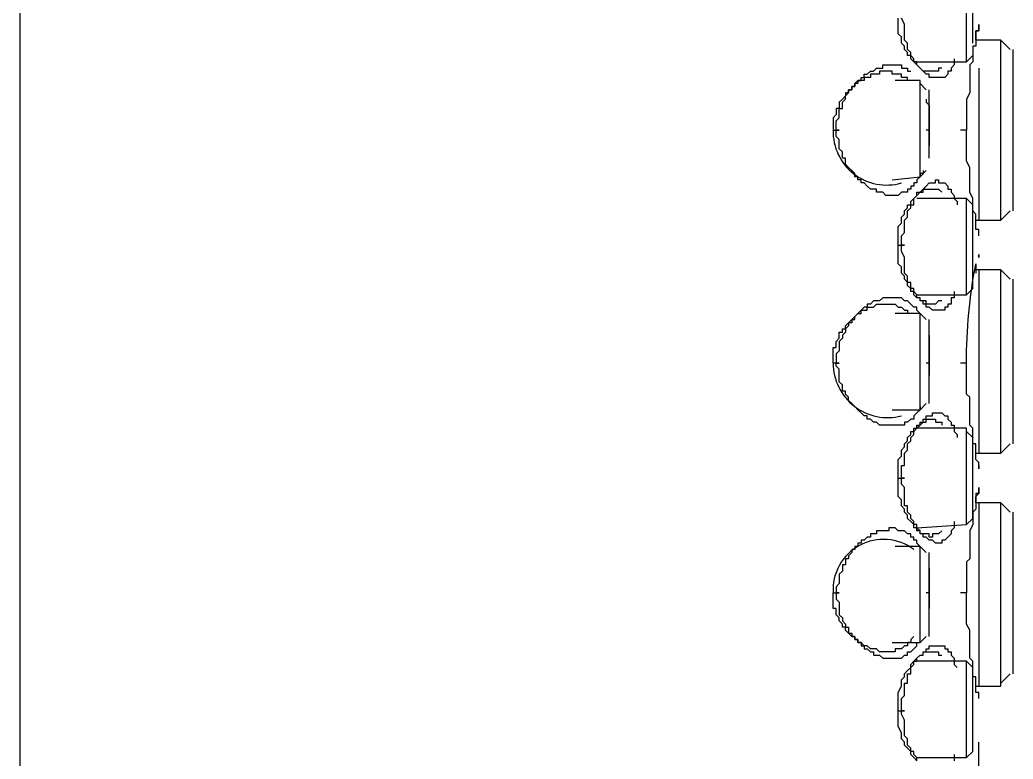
# Model space of a CAD drawing. Extents: x -1585 to -1165, y -4178 to -3881.
# Drawn here: x -1293.24 to -1283.72, y -3987.13 to -3980.05 of the extents above; entities that cross this region are included whole.
import ezdxf

# ---------------------------------------------------------------- set-up
doc = ezdxf.new("R2010")
doc.units = 0
doc.header["$LTSCALE"] = 7
doc.layers.add('DWG', color=7, linetype='CONTINUOUS')

msp = doc.modelspace()

# ---------------------------------------------------------------- linework, layer by layer
at = {"layer": 'DWG'}
for points in [[(-1293.2081, -3967.1498), (-1293.2378, -3967.1796), (-1293.2378, -4033.5221), (-1288.6563, -4033.5221), (-1284.0451, -4033.5221), (-1284.0451, -4008.0561), (-1284.0451, -4008.0263), (-1284.0451, -4007.9966), (-1284.0748, -4007.9966), (-1284.1046, -4007.9668)], [(-1284.6401, -3980.4481), (-1284.1641, -3980.4481), (-1284.1641, -3980.0911), (-1284.1641, -3979.5258), (-1284.6401, -3979.5258)], [(-1284.1046, -3980.2696), (-1284.1046, -3980.2398), (-1284.1046, -3980.2101), (-1284.1046, -3980.1803), (-1284.1046, -3980.1506), (-1284.1046, -3980.0911), (-1284.1046, -3980.0613), (-1284.1046, -3980.0018), (-1284.1046, -3979.9126), (-1284.1046, -3979.8828), (-1284.1046, -3979.8531), (-1284.1046, -3979.7936), (-1284.1046, -3979.7638), (-1284.1046, -3979.7341), (-1284.1046, -3979.7043), (-1284.1046, -3979.6746), (-1284.1046, -3979.6448), (-1284.1046, -3979.6151), (-1284.1046, -3979.5853), (-1284.1641, -3979.5258)], [(-1284.4021, -3980.5076), (-1284.4318, -3980.5076), (-1284.4318, -3980.5373), (-1284.4616, -3980.5373), (-1284.4913, -3980.5373), (-1284.5211, -3980.5373), (-1284.5508, -3980.5373), (-1284.5806, -3980.5373), (-1284.6103, -3980.5076), (-1284.6401, -3980.4778), (-1284.6698, -3980.4481), (-1284.6996, -3980.4183), (-1284.6996, -3980.3886), (-1284.7293, -3980.3886), (-1284.7293, -3980.3588), (-1284.7591, -3980.3291), (-1284.7591, -3980.2993), (-1284.7888, -3980.2696), (-1284.7888, -3980.2398), (-1284.7888, -3980.2101), (-1284.8186, -3980.1803), (-1284.8186, -3980.1208), (-1284.8186, -3980.0911), (-1284.8186, -3980.0613), (-1284.8186, -3980.0316)], [(-1284.2831, -3980.4183), (-1284.2831, -3980.4481), (-1284.2831, -3980.4778), (-1284.3128, -3980.5076), (-1284.3128, -3980.5373), (-1284.3426, -3980.5373), (-1284.3426, -3980.5671), (-1284.3723, -3980.5968), (-1284.4021, -3980.5968), (-1284.4318, -3980.5968), (-1284.4616, -3980.5968), (-1284.4913, -3980.5968), (-1284.5211, -3980.5968), (-1284.5211, -3980.5671), (-1284.5508, -3980.5671), (-1284.5806, -3980.5373), (-1284.6103, -3980.5076), (-1284.6401, -3980.4778), (-1284.6401, -3980.4481), (-1284.6698, -3980.4481), (-1284.6698, -3980.4183), (-1284.6996, -3980.3886), (-1284.6996, -3980.3588), (-1284.7293, -3980.3291), (-1284.7293, -3980.2993), (-1284.7293, -3980.2696), (-1284.7591, -3980.2398), (-1284.7591, -3980.2101), (-1284.7591, -3980.1803), (-1284.7591, -3980.1506), (-1284.7591, -3980.1208), (-1284.7591, -3980.0911), (-1284.7888, -3980.0316)], [(-1283.8368, -3980.2398), (-1284.0451, -3980.2398), (-1284.0748, -3980.2398), (-1284.0748, -3980.2101), (-1284.0748, -3980.1803), (-1284.0748, -3980.1506), (-1284.0451, -3980.1506), (-1284.0451, -3980.1208), (-1284.0451, -3980.0911), (-1284.0451, -3980.1208), (-1284.0451, -3980.1506), (-1284.0748, -3980.1506), (-1284.0748, -3980.1803), (-1284.0748, -3980.2101), (-1284.0748, -3980.2398), (-1284.0748, -3980.2696), (-1284.0748, -3980.2993), (-1284.1046, -3980.2993), (-1284.1046, -3980.3588), (-1284.1046, -3980.3886), (-1284.1046, -3980.4183), (-1284.1046, -3980.4481), (-1284.1343, -3980.4778), (-1284.1343, -3980.5373), (-1284.1343, -3980.5671), (-1284.1343, -3980.6266), (-1284.1343, -3980.6563), (-1284.1343, -3980.7158), (-1284.1343, -3980.7456), (-1284.1641, -3980.8051), (-1284.1641, -3980.8646), (-1284.1641, -3980.8943), (-1284.1641, -3980.9538), (-1284.1641, -3981.0133), (-1284.1641, -3981.1026), (-1284.1938, -3981.1026), (-1284.2236, -3981.1026)], [(-1284.0748, -3981.9653), (-1284.0451, -3981.9653), (-1283.8368, -3981.9653), (-1283.8368, -3980.2398), (-1283.7476, -3980.3291)], [(-1284.1641, -3980.4481), (-1284.1046, -3980.3886)], [(-1283.7178, -3981.8761), (-1283.7178, -3981.8463), (-1283.7178, -3981.8166), (-1283.7178, -3981.7868), (-1283.7178, -3981.7571), (-1283.7178, -3981.7273), (-1283.7178, -3981.6976), (-1283.7178, -3981.6678), (-1283.7178, -3981.6381), (-1283.7178, -3981.6083), (-1283.7178, -3981.5786), (-1283.7178, -3981.5488), (-1283.7178, -3981.5191), (-1283.7178, -3981.4893), (-1283.7178, -3981.4596), (-1283.7178, -3981.4298), (-1283.7178, -3981.4001), (-1283.7178, -3981.3406), (-1283.7178, -3981.3108), (-1283.7178, -3981.2513), (-1283.7178, -3981.2216), (-1283.7178, -3981.1918), (-1283.7178, -3981.1323), (-1283.7178, -3981.1026), (-1283.7178, -3981.0728), (-1283.7178, -3981.0133), (-1283.7178, -3980.9836), (-1283.7178, -3980.9538), (-1283.7178, -3980.8646), (-1283.7178, -3980.8348), (-1283.7178, -3980.8051), (-1283.7178, -3980.7753), (-1283.7178, -3980.7456), (-1283.7178, -3980.7158), (-1283.7178, -3980.6563), (-1283.7178, -3980.6266), (-1283.7178, -3980.5968), (-1283.7178, -3980.5671), (-1283.7178, -3980.5373), (-1283.7178, -3980.5076), (-1283.7178, -3980.4778), (-1283.7178, -3980.4481), (-1283.7178, -3980.4183), (-1283.7178, -3980.3886), (-1283.7178, -3980.3588), (-1283.7178, -3980.3291)], [(-1284.7293, -3980.6266), (-1284.7293, -3980.5968), (-1284.7591, -3980.5968), (-1284.7888, -3980.5968), (-1284.7888, -3980.5671), (-1284.8186, -3980.5671), (-1284.8483, -3980.5671), (-1284.8781, -3980.5671), (-1284.8781, -3980.5373), (-1284.9078, -3980.5373), (-1284.9376, -3980.5373), (-1284.9673, -3980.5373), (-1284.9971, -3980.5373), (-1284.9971, -3980.5671), (-1285.0268, -3980.5671), (-1285.0566, -3980.5671), (-1285.0863, -3980.5671), (-1285.0863, -3980.5968), (-1285.1161, -3980.5968), (-1285.1458, -3980.5968), (-1285.1458, -3980.6266), (-1285.1756, -3980.6266), (-1285.2053, -3980.6266), (-1285.2053, -3980.6563), (-1285.2351, -3980.6563), (-1285.2351, -3980.6861), (-1285.2648, -3980.6861), (-1285.2648, -3980.7158), (-1285.2946, -3980.7158), (-1285.2946, -3980.7456), (-1285.3243, -3980.7456), (-1285.3243, -3980.7753), (-1285.3541, -3980.8051), (-1285.3838, -3980.8348), (-1285.3838, -3980.8646), (-1285.3838, -3980.8943), (-1285.4136, -3980.8943), (-1285.4136, -3980.9241), (-1285.4136, -3980.9538), (-1285.4433, -3980.9836), (-1285.4433, -3981.0133), (-1285.4433, -3981.0431), (-1285.4433, -3981.0728), (-1285.4433, -3981.1026), (-1285.4136, -3981.1026), (-1285.3838, -3981.1026), (-1285.4136, -3981.1026), (-1285.4136, -3981.0431), (-1285.4136, -3981.0133), (-1285.3838, -3980.9836), (-1285.3838, -3980.9538), (-1285.3838, -3980.9241), (-1285.3838, -3980.8943), (-1285.3541, -3980.8943), (-1285.3541, -3980.8646), (-1285.3541, -3980.8348), (-1285.3243, -3980.8051), (-1285.3243, -3980.7753), (-1285.2946, -3980.7456), (-1285.2946, -3980.7158), (-1285.2648, -3980.7158), (-1285.2648, -3980.6861), (-1285.2351, -3980.6861), (-1285.2351, -3980.6563), (-1285.2053, -3980.6266), (-1285.1756, -3980.6266), (-1285.1756, -3980.5968), (-1285.1458, -3980.5968), (-1285.1458, -3980.5671), (-1285.1161, -3980.5671), (-1285.0863, -3980.5373), (-1285.0566, -3980.5373), (-1285.0268, -3980.5076), (-1284.9971, -3980.5076), (-1284.9673, -3980.5076), (-1284.9673, -3980.4778), (-1284.9376, -3980.4778), (-1284.9078, -3980.4778), (-1284.8781, -3980.4778), (-1284.8483, -3980.4778), (-1284.8186, -3980.4778), (-1284.7888, -3980.4778), (-1284.7888, -3980.5076), (-1284.7591, -3980.5076), (-1284.7293, -3980.5076), (-1284.7293, -3980.5373), (-1284.6996, -3980.5373)], [(-1284.0451, -3980.5076), (-1284.0451, -3981.9653)], [(-1284.8781, -3981.5786), (-1284.6103, -3981.5488), (-1284.6103, -3980.6266), (-1284.8483, -3980.6266)], [(-1284.5508, -3980.7158), (-1284.6103, -3980.6563)], [(-1284.5211, -3981.3703), (-1284.5211, -3981.3406), (-1284.5211, -3981.3108), (-1284.5211, -3981.2811), (-1284.5211, -3981.2513), (-1284.5211, -3981.2216), (-1284.5211, -3981.1621), (-1284.5211, -3981.1026), (-1284.5211, -3981.0133), (-1284.5211, -3980.9836), (-1284.5211, -3980.9538), (-1284.5211, -3980.9241), (-1284.5211, -3980.8943), (-1284.5211, -3980.8646), (-1284.5211, -3980.8348), (-1284.5211, -3980.8051), (-1284.5211, -3980.7753), (-1284.5211, -3980.7456), (-1284.5211, -3980.7158)], [(-1284.5508, -3980.8051), (-1284.5508, -3980.8348), (-1284.5211, -3980.8646), (-1284.5211, -3980.9241), (-1284.5211, -3980.9538), (-1284.5211, -3980.9836), (-1284.5211, -3981.0133), (-1284.5211, -3981.0728), (-1284.5211, -3981.1026), (-1284.5211, -3981.1621), (-1284.5211, -3981.2216), (-1284.5211, -3981.2513)], [(-1284.5806, -3981.4893), (-1284.5806, -3981.5191), (-1284.6103, -3981.5191), (-1284.6103, -3981.5488), (-1284.6401, -3981.5786), (-1284.6401, -3981.6083), (-1284.6698, -3981.6083), (-1284.6698, -3981.6381), (-1284.6996, -3981.6381), (-1284.6996, -3981.6678), (-1284.7293, -3981.6678), (-1284.7293, -3981.6976), (-1284.7591, -3981.6976), (-1284.7888, -3981.6976), (-1284.8186, -3981.7273), (-1284.8483, -3981.7273), (-1284.8781, -3981.7273), (-1284.9078, -3981.7273), (-1284.9376, -3981.7273), (-1284.9673, -3981.6976), (-1284.9971, -3981.6976), (-1285.0268, -3981.6976), (-1285.0268, -3981.6678), (-1285.0566, -3981.6678), (-1285.0863, -3981.6678), (-1285.1161, -3981.6381), (-1285.1458, -3981.6083), (-1285.1756, -3981.6083), (-1285.1756, -3981.5786), (-1285.2053, -3981.5786), (-1285.2053, -3981.5488), (-1285.2351, -3981.5488), (-1285.2351, -3981.5191), (-1285.2648, -3981.4893), (-1285.2946, -3981.4596), (-1285.3243, -3981.4298), (-1285.3243, -3981.4001), (-1285.3243, -3981.3703), (-1285.3541, -3981.3703), (-1285.3541, -3981.3406), (-1285.3541, -3981.3108), (-1285.3838, -3981.2811), (-1285.3838, -3981.2513), (-1285.3838, -3981.2216), (-1285.3838, -3981.1918), (-1285.4136, -3981.1621), (-1285.4136, -3981.1026)], [(-1284.5211, -3981.1026), (-1284.5508, -3981.1026)], [(-1284.0451, -3982.1141), (-1284.0451, -3982.0843), (-1284.0451, -3982.0546), (-1284.0748, -3982.0546), (-1284.0748, -3982.0248), (-1284.0748, -3981.9951), (-1284.0748, -3981.9653), (-1284.0748, -3981.9356), (-1284.0748, -3981.9058), (-1284.1046, -3981.8761), (-1284.1046, -3981.8463), (-1284.1046, -3981.8166), (-1284.1046, -3981.7868), (-1284.1046, -3981.7571), (-1284.1343, -3981.6976), (-1284.1343, -3981.6678), (-1284.1343, -3981.6381), (-1284.1343, -3981.5786), (-1284.1343, -3981.5488), (-1284.1343, -3981.4893), (-1284.1343, -3981.4596), (-1284.1641, -3981.4001), (-1284.1641, -3981.3406), (-1284.1641, -3981.3108), (-1284.1641, -3981.2513), (-1284.1641, -3981.1918), (-1284.1641, -3981.1026)], [(-1284.6103, -3981.5488), (-1284.5508, -3981.4893)], [(-1284.4021, -3982.7388), (-1284.4318, -3982.7388), (-1284.4616, -3982.7686), (-1284.4913, -3982.7686), (-1284.5211, -3982.7686), (-1284.5508, -3982.7686), (-1284.5508, -3982.7388), (-1284.5806, -3982.7388), (-1284.6103, -3982.7388), (-1284.6103, -3982.7091), (-1284.6401, -3982.7091), (-1284.6698, -3982.6793), (-1284.6698, -3982.6496), (-1284.6996, -3982.6496), (-1284.6996, -3982.6198), (-1284.7293, -3982.5901), (-1284.7293, -3982.5603), (-1284.7591, -3982.5306), (-1284.7591, -3982.5008), (-1284.7888, -3982.4711), (-1284.7888, -3982.4413), (-1284.7888, -3982.4116), (-1284.8186, -3982.3818), (-1284.8186, -3982.3521), (-1284.8186, -3982.3223), (-1284.8186, -3982.2926), (-1284.8186, -3982.2331), (-1284.8186, -3982.2033), (-1284.7888, -3982.2033), (-1284.7591, -3982.2033), (-1284.7888, -3982.2033), (-1284.7888, -3982.1736), (-1284.7888, -3982.1438), (-1284.7888, -3982.1141), (-1284.7591, -3982.0843), (-1284.7591, -3982.0546), (-1284.7591, -3982.0248), (-1284.7591, -3981.9951), (-1284.7591, -3981.9653), (-1284.7293, -3981.9356), (-1284.7293, -3981.9058), (-1284.7293, -3981.8761), (-1284.6996, -3981.8463), (-1284.6996, -3981.8166), (-1284.6698, -3981.8166), (-1284.6698, -3981.7868), (-1284.6698, -3981.7571), (-1284.6401, -3981.7273), (-1284.6103, -3981.6976), (-1284.5806, -3981.6678), (-1284.5508, -3981.6381), (-1284.5211, -3981.6083), (-1284.4913, -3981.6083), (-1284.4616, -3981.6083), (-1284.4616, -3981.5786), (-1284.4318, -3981.5786), (-1284.4318, -3981.6083), (-1284.4021, -3981.6083), (-1284.3723, -3981.6083), (-1284.3426, -3981.6381), (-1284.3426, -3981.6678), (-1284.3128, -3981.6678), (-1284.3128, -3981.6976), (-1284.2831, -3981.7273), (-1284.2831, -3981.7571), (-1284.2533, -3981.7868), (-1284.2533, -3981.8166)], [(-1284.8186, -3982.2033), (-1284.8186, -3982.1736), (-1284.8186, -3982.1438), (-1284.8186, -3982.1141), (-1284.8186, -3982.0546), (-1284.8186, -3982.0248), (-1284.7888, -3981.9951), (-1284.7888, -3981.9653), (-1284.7888, -3981.9356), (-1284.7591, -3981.9058), (-1284.7591, -3981.8761), (-1284.7293, -3981.8463), (-1284.7293, -3981.8166), (-1284.6996, -3981.8166), (-1284.6996, -3981.7868), (-1284.6698, -3981.7571), (-1284.6401, -3981.7273), (-1284.6401, -3981.6976), (-1284.6103, -3981.6976), (-1284.5806, -3981.6976), (-1284.5806, -3981.6678), (-1284.5508, -3981.6678), (-1284.5211, -3981.6678), (-1284.4913, -3981.6678), (-1284.4616, -3981.6678), (-1284.4318, -3981.6678), (-1284.4021, -3981.6976)], [(-1284.1046, -3982.0843), (-1284.1046, -3981.9951), (-1284.1046, -3981.8166), (-1284.1641, -3981.7571), (-1284.6401, -3981.7571)], [(-1284.6401, -3982.6793), (-1284.1641, -3982.6793), (-1284.1641, -3981.7571)], [(-1284.1641, -3982.6793), (-1284.1046, -3982.6198), (-1284.1046, -3982.5901), (-1284.1046, -3982.5603), (-1284.1046, -3982.5306), (-1284.1046, -3982.5008), (-1284.1046, -3982.4711), (-1284.1046, -3982.4413), (-1284.1046, -3982.3818), (-1284.1046, -3982.3521), (-1284.1046, -3982.3223), (-1284.1046, -3982.2926), (-1284.1046, -3982.2628), (-1284.1046, -3982.2331), (-1284.1046, -3982.2033), (-1284.1046, -3982.1438), (-1284.1046, -3982.0843), (-1284.1046, -3982.0546), (-1284.1046, -3982.0248), (-1284.1046, -3981.9951), (-1284.1046, -3981.9653), (-1284.1046, -3981.9356), (-1284.1046, -3981.9058), (-1284.1046, -3981.8761), (-1284.1046, -3981.8463), (-1284.1046, -3981.8166)], [(-1283.8368, -3981.9653), (-1283.7476, -3981.8761)], [(-1284.2831, -3982.6496), (-1284.2831, -3982.6793), (-1284.2831, -3982.7091), (-1284.3128, -3982.7091), (-1284.3128, -3982.7388), (-1284.3128, -3982.7686), (-1284.3426, -3982.7686), (-1284.3426, -3982.7983), (-1284.3723, -3982.7983), (-1284.3723, -3982.8281), (-1284.4021, -3982.8281), (-1284.4318, -3982.8281), (-1284.4616, -3982.8281), (-1284.4913, -3982.8281), (-1284.5211, -3982.7983), (-1284.5508, -3982.7983), (-1284.5508, -3982.7686), (-1284.5806, -3982.7686), (-1284.5806, -3982.7388), (-1284.6103, -3982.7388), (-1284.6103, -3982.7091), (-1284.6401, -3982.7091), (-1284.6401, -3982.6793), (-1284.6698, -3982.6496), (-1284.6698, -3982.6198), (-1284.6996, -3982.6198), (-1284.6996, -3982.5901), (-1284.6996, -3982.5603), (-1284.7293, -3982.5603), (-1284.7293, -3982.5306), (-1284.7293, -3982.5008), (-1284.7591, -3982.4711), (-1284.7591, -3982.4413), (-1284.7591, -3982.4116), (-1284.7591, -3982.3818), (-1284.7591, -3982.3521), (-1284.7591, -3982.3223), (-1284.7888, -3982.2628), (-1284.7888, -3982.2033)], [(-1284.0451, -3982.3223), (-1284.0451, -3982.2926), (-1284.0451, -3982.3223)], [(-1284.0748, -3984.1966), (-1284.0451, -3984.1966), (-1283.8368, -3984.1966), (-1283.8368, -3982.4413), (-1283.7476, -3982.5306)], [(-1283.8368, -3982.4413), (-1284.0451, -3982.4413), (-1284.0748, -3982.4413)], [(-1284.0451, -3982.4413), (-1284.0451, -3984.1966)], [(-1283.7178, -3984.1073), (-1283.7178, -3984.0776), (-1283.7178, -3984.0478), (-1283.7178, -3984.0181), (-1283.7178, -3983.9883), (-1283.7178, -3983.9586), (-1283.7178, -3983.9288), (-1283.7178, -3983.8991), (-1283.7178, -3983.8693), (-1283.7178, -3983.8396), (-1283.7178, -3983.8098), (-1283.7178, -3983.7801), (-1283.7178, -3983.7503), (-1283.7178, -3983.7206), (-1283.7178, -3983.6908), (-1283.7178, -3983.6313), (-1283.7178, -3983.6016), (-1283.7178, -3983.5718), (-1283.7178, -3983.5421), (-1283.7178, -3983.4528), (-1283.7178, -3983.4231), (-1283.7178, -3983.3636), (-1283.7178, -3983.3338), (-1283.7178, -3983.3041), (-1283.7178, -3983.2743), (-1283.7178, -3983.2446), (-1283.7178, -3983.2148), (-1283.7178, -3983.1851), (-1283.7178, -3983.0958), (-1283.7178, -3983.0661), (-1283.7178, -3983.0363), (-1283.7178, -3982.9768), (-1283.7178, -3982.9471), (-1283.7178, -3982.9173), (-1283.7178, -3982.8876), (-1283.7178, -3982.8578), (-1283.7178, -3982.8281), (-1283.7178, -3982.7983), (-1283.7178, -3982.7686), (-1283.7178, -3982.7388), (-1283.7178, -3982.7091), (-1283.7178, -3982.6793), (-1283.7178, -3982.6496), (-1283.7178, -3982.6198), (-1283.7178, -3982.5901), (-1283.7178, -3982.5603), (-1283.7178, -3982.5306)], [(-1284.5508, -3982.9173), (-1284.6103, -3982.8578), (-1284.6401, -3982.8281), (-1284.6401, -3982.7983), (-1284.6698, -3982.7983), (-1284.6996, -3982.7686), (-1284.7293, -3982.7388), (-1284.7591, -3982.7388), (-1284.7888, -3982.7091), (-1284.8186, -3982.7091), (-1284.8483, -3982.7091), (-1284.8781, -3982.7091), (-1284.9078, -3982.7091), (-1284.9376, -3982.7091), (-1284.9673, -3982.7091), (-1284.9971, -3982.7388), (-1285.0268, -3982.7388), (-1285.0566, -3982.7388), (-1285.0863, -3982.7686), (-1285.1161, -3982.7686), (-1285.1161, -3982.7983), (-1285.1458, -3982.7983), (-1285.1756, -3982.8281), (-1285.2053, -3982.8578), (-1285.2351, -3982.8876), (-1285.2648, -3982.9173), (-1285.2648, -3982.9471), (-1285.2946, -3982.9471), (-1285.2946, -3982.9768), (-1285.3243, -3983.0066), (-1285.3243, -3983.0363), (-1285.3541, -3983.0661), (-1285.3541, -3983.0958), (-1285.3838, -3983.1256), (-1285.3838, -3983.1553), (-1285.3838, -3983.1851), (-1285.3838, -3983.2148), (-1285.4136, -3983.2446), (-1285.4136, -3983.2743), (-1285.4136, -3983.3041), (-1285.4136, -3983.3338), (-1285.3838, -3983.3338), (-1285.4136, -3983.3338), (-1285.4433, -3983.3338), (-1285.4433, -3983.3041), (-1285.4433, -3983.2743), (-1285.4433, -3983.2446), (-1285.4433, -3983.2148), (-1285.4433, -3983.1851), (-1285.4136, -3983.1851), (-1285.4136, -3983.1553), (-1285.4136, -3983.1256), (-1285.3838, -3983.0958), (-1285.3838, -3983.0661), (-1285.3838, -3983.0363), (-1285.3541, -3983.0363), (-1285.3541, -3983.0066), (-1285.3243, -3983.0066), (-1285.3243, -3982.9768), (-1285.2946, -3982.9471), (-1285.2648, -3982.9173), (-1285.2351, -3982.9173), (-1285.2351, -3982.8876), (-1285.2053, -3982.8578), (-1285.1756, -3982.8578), (-1285.1756, -3982.8281), (-1285.1458, -3982.8281), (-1285.1161, -3982.8281), (-1285.1161, -3982.7983), (-1285.0863, -3982.7983), (-1285.0566, -3982.7983), (-1285.0268, -3982.7686), (-1284.9971, -3982.7686), (-1284.9673, -3982.7686), (-1284.9376, -3982.7686), (-1284.9078, -3982.7686), (-1284.8781, -3982.7686), (-1284.8483, -3982.7686), (-1284.8186, -3982.7983), (-1284.7888, -3982.7983), (-1284.7591, -3982.8281), (-1284.7293, -3982.8281), (-1284.7293, -3982.8578)], [(-1284.8781, -3983.7801), (-1284.6103, -3983.7801), (-1284.6103, -3982.8578), (-1284.8483, -3982.8578)], [(-1284.5211, -3983.7206), (-1284.5211, -3983.6908), (-1284.5211, -3983.6611), (-1284.5211, -3983.6313), (-1284.5211, -3983.6016), (-1284.5211, -3983.5718), (-1284.5211, -3983.4826), (-1284.5211, -3983.4528), (-1284.5211, -3983.4231), (-1284.5211, -3983.3933), (-1284.5211, -3983.3636), (-1284.5211, -3983.3338), (-1284.5211, -3982.9173)], [(-1284.5211, -3983.0661), (-1284.5211, -3983.0958), (-1284.5211, -3983.1256), (-1284.5211, -3983.1553), (-1284.5211, -3983.1851), (-1284.5211, -3983.2148), (-1284.5211, -3983.2446), (-1284.5211, -3983.3338), (-1284.5211, -3983.3933), (-1284.5211, -3983.4231), (-1284.5211, -3983.4528)], [(-1284.6103, -3983.7503), (-1284.6103, -3983.7801), (-1284.6401, -3983.8098), (-1284.6698, -3983.8396), (-1284.6698, -3983.8693), (-1284.6996, -3983.8693), (-1284.7293, -3983.8991), (-1284.7591, -3983.8991), (-1284.7591, -3983.9288), (-1284.7888, -3983.9288), (-1284.8186, -3983.9288), (-1284.8483, -3983.9288), (-1284.8781, -3983.9288), (-1284.9078, -3983.9288), (-1284.9376, -3983.9288), (-1284.9673, -3983.9288), (-1284.9971, -3983.9288), (-1285.0268, -3983.8991), (-1285.0566, -3983.8991), (-1285.0863, -3983.8693), (-1285.1161, -3983.8693), (-1285.1161, -3983.8396), (-1285.1458, -3983.8396), (-1285.1756, -3983.8098), (-1285.2053, -3983.7801), (-1285.2351, -3983.7503), (-1285.2648, -3983.7206), (-1285.2946, -3983.6908), (-1285.2946, -3983.6611), (-1285.3243, -3983.6313), (-1285.3243, -3983.6016), (-1285.3541, -3983.6016), (-1285.3541, -3983.5718), (-1285.3541, -3983.5421), (-1285.3838, -3983.5123), (-1285.3838, -3983.4826), (-1285.3838, -3983.4528), (-1285.3838, -3983.4231), (-1285.3838, -3983.3933), (-1285.4136, -3983.3636), (-1285.4136, -3983.3338)], [(-1284.5211, -3983.3338), (-1284.5508, -3983.3338)], [(-1284.0451, -3984.3156), (-1284.0451, -3984.3453), (-1284.0451, -3984.3156), (-1284.0451, -3984.2858), (-1284.0748, -3984.2561), (-1284.0748, -3984.2263), (-1284.0748, -3984.1966), (-1284.0748, -3984.1668), (-1284.0748, -3984.1371), (-1284.0748, -3984.1073), (-1284.1046, -3984.1073), (-1284.1046, -3984.0776), (-1284.1046, -3984.0478), (-1284.1046, -3984.0181), (-1284.1046, -3983.9586), (-1284.1343, -3983.9288), (-1284.1343, -3983.8991), (-1284.1343, -3983.8396), (-1284.1343, -3983.8098), (-1284.1343, -3983.7503), (-1284.1343, -3983.7206), (-1284.1343, -3983.6611), (-1284.1641, -3983.6313), (-1284.1641, -3983.5718), (-1284.1641, -3983.5123), (-1284.1641, -3983.4826), (-1284.1641, -3983.4231), (-1284.1641, -3983.3338), (-1284.1938, -3983.3338), (-1284.2236, -3983.3338)], [(-1284.6103, -3983.7801), (-1284.5508, -3983.7206)], [(-1284.4021, -3984.9403), (-1284.4318, -3984.9701), (-1284.4616, -3984.9701), (-1284.4913, -3984.9701), (-1284.4913, -3984.9998), (-1284.5211, -3984.9998), (-1284.5211, -3984.9701), (-1284.5508, -3984.9701), (-1284.5806, -3984.9701), (-1284.6103, -3984.9701), (-1284.6103, -3984.9403), (-1284.6401, -3984.9403), (-1284.6401, -3984.9106), (-1284.6698, -3984.9106), (-1284.6698, -3984.8808), (-1284.6996, -3984.8511), (-1284.7293, -3984.8213), (-1284.7293, -3984.7916), (-1284.7591, -3984.7618), (-1284.7591, -3984.7321), (-1284.7888, -3984.7023), (-1284.7888, -3984.6726), (-1284.7888, -3984.6428), (-1284.8186, -3984.6131), (-1284.8186, -3984.5833), (-1284.8186, -3984.5536), (-1284.8186, -3984.4941), (-1284.8186, -3984.4643), (-1284.8186, -3984.4346), (-1284.7888, -3984.4346), (-1284.7591, -3984.4346), (-1284.7888, -3984.4346), (-1284.7888, -3984.3751), (-1284.7888, -3984.3453), (-1284.7888, -3984.3156), (-1284.7591, -3984.3156), (-1284.7591, -3984.2858), (-1284.7591, -3984.2561), (-1284.7591, -3984.2263), (-1284.7591, -3984.1966), (-1284.7293, -3984.1668), (-1284.7293, -3984.1371), (-1284.7293, -3984.1073), (-1284.6996, -3984.0776), (-1284.6996, -3984.0478), (-1284.6698, -3984.0181), (-1284.6698, -3983.9883), (-1284.6401, -3983.9586), (-1284.6103, -3983.9288), (-1284.6103, -3983.8991), (-1284.5806, -3983.8991), (-1284.5806, -3983.8693), (-1284.5508, -3983.8693), (-1284.5508, -3983.8396), (-1284.5211, -3983.8396), (-1284.4913, -3983.8396), (-1284.4913, -3983.8098), (-1284.4616, -3983.8098), (-1284.4318, -3983.8098), (-1284.4021, -3983.8098), (-1284.3723, -3983.8396), (-1284.3426, -3983.8396), (-1284.3426, -3983.8693), (-1284.3128, -3983.8991), (-1284.3128, -3983.9288), (-1284.2831, -3983.9288), (-1284.2831, -3983.9586), (-1284.2831, -3983.9883), (-1284.2533, -3984.0181), (-1284.2533, -3984.0478)], [(-1284.8186, -3984.4346), (-1284.8186, -3984.4048), (-1284.8186, -3984.3453), (-1284.8186, -3984.3156), (-1284.8186, -3984.2858), (-1284.8186, -3984.2561), (-1284.7888, -3984.2263), (-1284.7888, -3984.1966), (-1284.7888, -3984.1668), (-1284.7591, -3984.1371), (-1284.7591, -3984.1073), (-1284.7293, -3984.0776), (-1284.7293, -3984.0478), (-1284.6996, -3984.0181), (-1284.6996, -3983.9883), (-1284.6698, -3983.9883), (-1284.6698, -3983.9586), (-1284.6401, -3983.9586), (-1284.6401, -3983.9288), (-1284.6103, -3983.9288), (-1284.5806, -3983.8991), (-1284.5508, -3983.8991), (-1284.5508, -3983.8693), (-1284.5211, -3983.8693), (-1284.4913, -3983.8693), (-1284.4616, -3983.8693), (-1284.4616, -3983.8991), (-1284.4318, -3983.8991), (-1284.4021, -3983.8991), (-1284.4021, -3983.9288)], [(-1284.6401, -3984.9106), (-1284.1641, -3984.8808), (-1284.1641, -3983.9586), (-1284.6401, -3983.9586)], [(-1284.1046, -3984.3156), (-1284.1046, -3984.2263), (-1284.1046, -3984.0478), (-1284.1641, -3983.9883)], [(-1284.1641, -3984.8808), (-1284.1046, -3984.8213), (-1284.1046, -3984.7916), (-1284.1046, -3984.7618), (-1284.1046, -3984.7321), (-1284.1046, -3984.7023), (-1284.1046, -3984.6726), (-1284.1046, -3984.6131), (-1284.1046, -3984.5833), (-1284.1046, -3984.5536), (-1284.1046, -3984.5238), (-1284.1046, -3984.4941), (-1284.1046, -3984.4643), (-1284.1046, -3984.4346), (-1284.1046, -3984.3453), (-1284.1046, -3984.3156), (-1284.1046, -3984.2858), (-1284.1046, -3984.2561), (-1284.1046, -3984.2263), (-1284.1046, -3984.1966), (-1284.1046, -3984.1668), (-1284.1046, -3984.1371), (-1284.1046, -3984.1073), (-1284.1046, -3984.0776), (-1284.1046, -3984.0478)], [(-1283.8368, -3984.1966), (-1283.7476, -3984.1073)], [(-1284.2831, -3984.8511), (-1284.2831, -3984.8808), (-1284.2831, -3984.9106), (-1284.3128, -3984.9403), (-1284.3128, -3984.9701), (-1284.3426, -3984.9998), (-1284.3723, -3985.0296), (-1284.4021, -3985.0296), (-1284.4021, -3985.0593), (-1284.4318, -3985.0593), (-1284.4616, -3985.0593), (-1284.4913, -3985.0296), (-1284.5211, -3985.0296), (-1284.5508, -3984.9998), (-1284.5806, -3984.9998), (-1284.5806, -3984.9701), (-1284.6103, -3984.9701), (-1284.6103, -3984.9403), (-1284.6401, -3984.9106), (-1284.6401, -3984.8808), (-1284.6698, -3984.8808), (-1284.6698, -3984.8511), (-1284.6996, -3984.8213), (-1284.6996, -3984.7916), (-1284.7293, -3984.7618), (-1284.7293, -3984.7321), (-1284.7293, -3984.7023), (-1284.7591, -3984.7023), (-1284.7591, -3984.6726), (-1284.7591, -3984.6428), (-1284.7591, -3984.6131), (-1284.7591, -3984.5833), (-1284.7591, -3984.5536), (-1284.7591, -3984.5238), (-1284.7888, -3984.4941), (-1284.7888, -3984.4346)], [(-1283.8368, -3984.6726), (-1284.0451, -3984.6726), (-1284.0748, -3984.6726), (-1284.0748, -3984.6428), (-1284.0748, -3984.6131), (-1284.0451, -3984.5833), (-1284.0451, -3984.5536), (-1284.0451, -3984.5238), (-1284.0451, -3984.5536), (-1284.0451, -3984.5833), (-1284.0748, -3984.5833), (-1284.0748, -3984.6131), (-1284.0748, -3984.6428), (-1284.0748, -3984.6726), (-1284.0748, -3984.7023), (-1284.0748, -3984.7321), (-1284.1046, -3984.7618), (-1284.1046, -3984.7916), (-1284.1046, -3984.8213), (-1284.1046, -3984.8511), (-1284.1046, -3984.8808), (-1284.1343, -3984.9403), (-1284.1343, -3984.9701), (-1284.1343, -3985.0296), (-1284.1343, -3985.0593), (-1284.1343, -3985.0891), (-1284.1343, -3985.1486), (-1284.1343, -3985.2081), (-1284.1641, -3985.2378), (-1284.1641, -3985.2973), (-1284.1641, -3985.3271), (-1284.1641, -3985.3866), (-1284.1641, -3985.4461), (-1284.1641, -3985.5353), (-1284.1938, -3985.5353), (-1284.2236, -3985.5353)], [(-1284.0748, -3986.4278), (-1284.0451, -3986.4278), (-1283.8368, -3986.4278), (-1283.8368, -3984.6726), (-1283.7476, -3984.7618)], [(-1284.0451, -3984.6726), (-1284.0451, -3986.4278)], [(-1283.7178, -3986.3088), (-1283.7178, -3986.2791), (-1283.7178, -3986.2493), (-1283.7178, -3986.2196), (-1283.7178, -3986.1898), (-1283.7178, -3986.1601), (-1283.7178, -3986.1303), (-1283.7178, -3986.1006), (-1283.7178, -3986.0708), (-1283.7178, -3986.0411), (-1283.7178, -3986.0113), (-1283.7178, -3985.9816), (-1283.7178, -3985.9221), (-1283.7178, -3985.8923), (-1283.7178, -3985.8626), (-1283.7178, -3985.8328), (-1283.7178, -3985.8031), (-1283.7178, -3985.7436), (-1283.7178, -3985.6841), (-1283.7178, -3985.6543), (-1283.7178, -3985.6246), (-1283.7178, -3985.5651), (-1283.7178, -3985.5353), (-1283.7178, -3985.5056), (-1283.7178, -3985.4758), (-1283.7178, -3985.4163), (-1283.7178, -3985.3866), (-1283.7178, -3985.3271), (-1283.7178, -3985.2676), (-1283.7178, -3985.2378), (-1283.7178, -3985.2081), (-1283.7178, -3985.1783), (-1283.7178, -3985.1486), (-1283.7178, -3985.1188), (-1283.7178, -3985.0891), (-1283.7178, -3985.0593), (-1283.7178, -3985.0296), (-1283.7178, -3984.9998), (-1283.7178, -3984.9701), (-1283.7178, -3984.9403), (-1283.7178, -3984.9106), (-1283.7178, -3984.8808), (-1283.7178, -3984.8511), (-1283.7178, -3984.8213), (-1283.7178, -3984.7916), (-1283.7178, -3984.7618)], [(-1284.5508, -3985.1486), (-1284.6103, -3985.0891), (-1284.6401, -3985.0593), (-1284.6401, -3985.0296), (-1284.6698, -3985.0296), (-1284.6698, -3984.9998), (-1284.6996, -3984.9998), (-1284.6996, -3984.9701), (-1284.7293, -3984.9701), (-1284.7591, -3984.9403), (-1284.7888, -3984.9403), (-1284.8186, -3984.9403), (-1284.8483, -3984.9106), (-1284.8781, -3984.9106), (-1284.9078, -3984.9106), (-1284.9078, -3984.9403), (-1284.9376, -3984.9403), (-1284.9673, -3984.9403), (-1284.9971, -3984.9403), (-1285.0268, -3984.9403), (-1285.0268, -3984.9701), (-1285.0566, -3984.9701), (-1285.0863, -3984.9701), (-1285.0863, -3984.9998), (-1285.1161, -3984.9998), (-1285.1458, -3985.0296), (-1285.1756, -3985.0296), (-1285.1756, -3985.0593), (-1285.2053, -3985.0593), (-1285.2053, -3985.0891), (-1285.2351, -3985.0891), (-1285.2351, -3985.1188), (-1285.2648, -3985.1188), (-1285.2648, -3985.1486), (-1285.2946, -3985.1783), (-1285.2946, -3985.2081), (-1285.3243, -3985.2081), (-1285.3243, -3985.2378), (-1285.3243, -3985.2676), (-1285.3541, -3985.2676), (-1285.3541, -3985.2973), (-1285.3541, -3985.3271), (-1285.3838, -3985.3568), (-1285.3838, -3985.3866), (-1285.3838, -3985.4163), (-1285.3838, -3985.4461), (-1285.4136, -3985.4758), (-1285.4136, -3985.5056), (-1285.4136, -3985.5353), (-1285.4136, -3985.5948), (-1285.3838, -3985.6246), (-1285.3838, -3985.6543), (-1285.3838, -3985.6841), (-1285.3838, -3985.7138), (-1285.3838, -3985.7436), (-1285.3541, -3985.7733), (-1285.3541, -3985.8031), (-1285.3243, -3985.8328), (-1285.3243, -3985.8626), (-1285.2946, -3985.8626), (-1285.2946, -3985.8923), (-1285.2946, -3985.9221), (-1285.2648, -3985.9221), (-1285.2648, -3985.9518), (-1285.2351, -3985.9518), (-1285.2351, -3985.9816), (-1285.2053, -3985.9816), (-1285.2053, -3986.0113), (-1285.1756, -3986.0113), (-1285.1756, -3986.0411), (-1285.1458, -3986.0411), (-1285.1458, -3986.0708), (-1285.1161, -3986.0708), (-1285.0863, -3986.1006), (-1285.0566, -3986.1006), (-1285.0566, -3986.1303), (-1285.0268, -3986.1303), (-1284.9971, -3986.1303), (-1284.9673, -3986.1601), (-1284.9376, -3986.1601), (-1284.9078, -3986.1601), (-1284.8781, -3986.1601), (-1284.8483, -3986.1601), (-1284.8186, -3986.1601), (-1284.7888, -3986.1601), (-1284.7591, -3986.1303), (-1284.7293, -3986.1303), (-1284.7293, -3986.1006), (-1284.6996, -3986.1006), (-1284.6698, -3986.0708), (-1284.6401, -3986.0411), (-1284.6401, -3986.0113), (-1284.6103, -3986.0113), (-1284.6103, -3985.9816)], [(-1284.8781, -3986.0113), (-1284.6103, -3986.0113), (-1284.6103, -3985.0891), (-1284.8483, -3985.0891)], [(-1284.5211, -3985.9518), (-1284.5211, -3985.9221), (-1284.5211, -3985.8923), (-1284.5211, -3985.8626), (-1284.5211, -3985.8328), (-1284.5211, -3985.8031), (-1284.5211, -3985.7733), (-1284.5211, -3985.7138), (-1284.5211, -3985.6841), (-1284.5211, -3985.6543), (-1284.5211, -3985.6246), (-1284.5211, -3985.5948), (-1284.5211, -3985.5651), (-1284.5211, -3985.5353), (-1284.5211, -3985.1486)], [(-1284.5211, -3985.2973), (-1284.5211, -3985.3271), (-1284.5211, -3985.3568), (-1284.5211, -3985.3866), (-1284.5211, -3985.4163), (-1284.5211, -3985.4461), (-1284.5211, -3985.4758), (-1284.5211, -3985.5353), (-1284.5211, -3985.6246), (-1284.5211, -3985.6543), (-1284.5211, -3985.6841)], [(-1284.6698, -3985.9518), (-1284.6996, -3985.9816), (-1284.6996, -3986.0113), (-1284.7293, -3986.0113), (-1284.7293, -3986.0411), (-1284.7591, -3986.0411), (-1284.7888, -3986.0708), (-1284.8186, -3986.0708), (-1284.8483, -3986.0708), (-1284.8483, -3986.1006), (-1284.8781, -3986.1006), (-1284.9078, -3986.1006), (-1284.9376, -3986.1006), (-1284.9673, -3986.1006), (-1284.9971, -3986.1006), (-1285.0268, -3986.0708), (-1285.0566, -3986.0708), (-1285.0863, -3986.0708), (-1285.1161, -3986.0411), (-1285.1458, -3986.0411), (-1285.1756, -3986.0113), (-1285.2053, -3986.0113), (-1285.2053, -3985.9816), (-1285.2351, -3985.9816), (-1285.2351, -3985.9518), (-1285.2648, -3985.9518), (-1285.2946, -3985.9221), (-1285.3243, -3985.8923), (-1285.3243, -3985.8626), (-1285.3541, -3985.8626), (-1285.3541, -3985.8328), (-1285.3838, -3985.8031), (-1285.3838, -3985.7733), (-1285.4136, -3985.7436), (-1285.4136, -3985.7138), (-1285.4136, -3985.6841), (-1285.4433, -3985.6841), (-1285.4433, -3985.6543), (-1285.4433, -3985.6246), (-1285.4433, -3985.5948), (-1285.4433, -3985.5651), (-1285.4433, -3985.5353), (-1285.4136, -3985.5353), (-1285.3838, -3985.5353), (-1285.4136, -3985.5353)], [(-1284.5211, -3985.5353), (-1284.5508, -3985.5353)], [(-1284.0451, -3986.5468), (-1284.0451, -3986.5171), (-1284.0451, -3986.4873), (-1284.0748, -3986.4873), (-1284.0748, -3986.4576), (-1284.0748, -3986.4278), (-1284.0748, -3986.3981), (-1284.0748, -3986.3683), (-1284.0748, -3986.3386), (-1284.1046, -3986.3386), (-1284.1046, -3986.3088), (-1284.1046, -3986.2493), (-1284.1046, -3986.2196), (-1284.1046, -3986.1898), (-1284.1343, -3986.1601), (-1284.1343, -3986.1006), (-1284.1343, -3986.0708), (-1284.1343, -3986.0113), (-1284.1343, -3985.9816), (-1284.1343, -3985.9221), (-1284.1343, -3985.8923), (-1284.1641, -3985.8328), (-1284.1641, -3985.8031), (-1284.1641, -3985.7436), (-1284.1641, -3985.6841), (-1284.1641, -3985.6543), (-1284.1641, -3985.5353)], [(-1284.6103, -3986.0113), (-1284.5508, -3985.9518)], [(-1284.6401, -3987.1418), (-1284.6698, -3987.1121), (-1284.6996, -3987.0823), (-1284.6996, -3987.0526), (-1284.7293, -3987.0228), (-1284.7591, -3986.9931), (-1284.7591, -3986.9633), (-1284.7888, -3986.9336), (-1284.7888, -3986.9038), (-1284.7888, -3986.8741), (-1284.8186, -3986.8146), (-1284.8186, -3986.7848), (-1284.8186, -3986.7551), (-1284.8186, -3986.7253), (-1284.8186, -3986.6956), (-1284.8186, -3986.6658), (-1284.7888, -3986.6658), (-1284.7591, -3986.6658), (-1284.7888, -3986.6658), (-1284.7888, -3986.6063), (-1284.7888, -3986.5766), (-1284.7888, -3986.5468), (-1284.7591, -3986.5171), (-1284.7591, -3986.4873), (-1284.7591, -3986.4576), (-1284.7591, -3986.4278), (-1284.7591, -3986.3981), (-1284.7293, -3986.3981), (-1284.7293, -3986.3683), (-1284.7293, -3986.3386), (-1284.7293, -3986.3088), (-1284.6996, -3986.3088), (-1284.6996, -3986.2791), (-1284.6996, -3986.2493), (-1284.6698, -3986.2196), (-1284.6698, -3986.1898), (-1284.6401, -3986.1898), (-1284.6401, -3986.1601), (-1284.6103, -3986.1303), (-1284.5806, -3986.1303), (-1284.5806, -3986.1006), (-1284.5508, -3986.1006), (-1284.5508, -3986.0708), (-1284.5211, -3986.0708), (-1284.5211, -3986.0411), (-1284.4913, -3986.0411), (-1284.4616, -3986.0411), (-1284.4318, -3986.0411), (-1284.4021, -3986.0411), (-1284.3723, -3986.0411), (-1284.3723, -3986.0708), (-1284.3426, -3986.0708), (-1284.3426, -3986.1006), (-1284.3128, -3986.1006), (-1284.3128, -3986.1303), (-1284.2831, -3986.1601), (-1284.2831, -3986.1898), (-1284.2831, -3986.2196), (-1284.2533, -3986.2493)], [(-1284.8186, -3986.6658), (-1284.8186, -3986.6361), (-1284.8186, -3986.6063), (-1284.8186, -3986.5766), (-1284.8186, -3986.5468), (-1284.8186, -3986.5171), (-1284.8186, -3986.4873), (-1284.7888, -3986.4278), (-1284.7888, -3986.3981), (-1284.7888, -3986.3683), (-1284.7591, -3986.3386), (-1284.7591, -3986.3088), (-1284.7293, -3986.2791), (-1284.6996, -3986.2493), (-1284.6996, -3986.2196), (-1284.6698, -3986.1898), (-1284.6401, -3986.1601), (-1284.6103, -3986.1303), (-1284.5806, -3986.1303), (-1284.5806, -3986.1006), (-1284.5508, -3986.1006), (-1284.5211, -3986.1006), (-1284.4913, -3986.1006), (-1284.4616, -3986.1006), (-1284.4318, -3986.1006), (-1284.4318, -3986.1303), (-1284.4021, -3986.1303)], [(-1284.1046, -3986.5171), (-1284.1046, -3986.4278), (-1284.1046, -3986.2493), (-1284.1641, -3986.1898), (-1284.6401, -3986.1898)], [(-1284.6401, -3987.1121), (-1284.1641, -3987.1121), (-1284.1641, -3986.1898)], [(-1284.1641, -3987.1121), (-1284.1046, -3987.0526), (-1284.1046, -3987.0228), (-1284.1046, -3986.9931), (-1284.1046, -3986.9633), (-1284.1046, -3986.9336), (-1284.1046, -3986.9038), (-1284.1046, -3986.8146), (-1284.1046, -3986.7848), (-1284.1046, -3986.7551), (-1284.1046, -3986.7253), (-1284.1046, -3986.6956), (-1284.1046, -3986.6658), (-1284.1046, -3986.5766), (-1284.1046, -3986.5468), (-1284.1046, -3986.4873), (-1284.1046, -3986.4576), (-1284.1046, -3986.4278), (-1284.1046, -3986.3981), (-1284.1046, -3986.3683), (-1284.1046, -3986.3386), (-1284.1046, -3986.3088), (-1284.1046, -3986.2791), (-1284.1046, -3986.2493)], [(-1283.8368, -3986.3981), (-1283.7476, -3986.3088)], [(-1284.6401, -3987.1418), (-1284.6401, -3987.1121), (-1284.6698, -3987.0823), (-1284.6698, -3987.0526), (-1284.6996, -3987.0526), (-1284.6996, -3987.0228), (-1284.7293, -3986.9931), (-1284.7293, -3986.9633), (-1284.7293, -3986.9336), (-1284.7591, -3986.9038), (-1284.7591, -3986.8741), (-1284.7591, -3986.8443), (-1284.7591, -3986.8146), (-1284.7591, -3986.7848), (-1284.7591, -3986.7551), (-1284.7888, -3986.6956), (-1284.7888, -3986.6658)], [(-1284.0451, -3987.2906), (-1284.0451, -3986.9633)], [(-1284.2831, -3987.0823), (-1284.2831, -3987.1121), (-1284.2831, -3987.1418)]]:
    msp.add_lwpolyline(points, dxfattribs=at)
msp.add_lwpolyline([(-1284.1641, -3983.3338, -0.050075), (-1284.0748, -3982.3818), (-1284.0748, -3982.4116), (-1284.0748, -3982.4413), (-1284.0748, -3982.4711)], format="xyb", dxfattribs=at)
for centre, radius, start, end in [((-1284.931, -3981.1159), 0.5125, 178.50835, 286.10317), ((-1284.9194, -3983.3322), 0.5239, 180.18074, 284.43078), ((-1284.9599, -3985.5065), 0.4842, 53.19341, 183.4081)]:
    msp.add_arc(centre, radius, start, end, dxfattribs=at)

doc.saveas('drawing.dxf')
